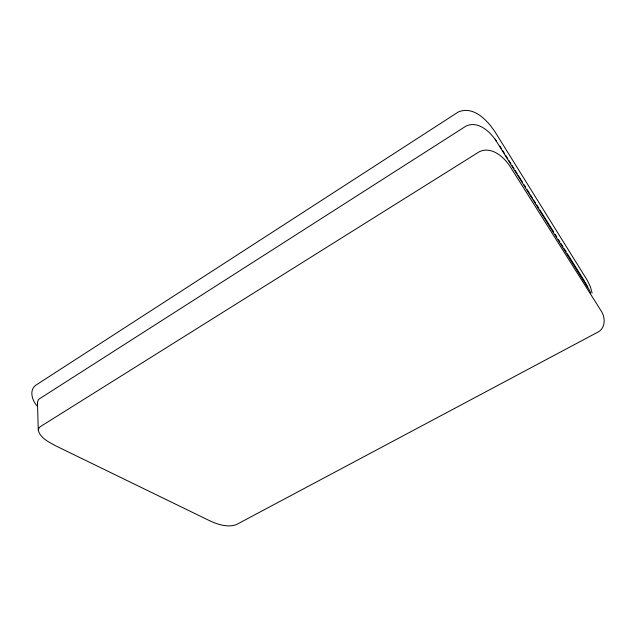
<?xml version="1.0" encoding="UTF-8"?>
<svg xmlns="http://www.w3.org/2000/svg" width="636" height="636" viewBox="0 0 636 636"><rect width="100%" height="100%" fill="white"/><g stroke="black" fill="none" stroke-linecap="round" stroke-linejoin="round"><path stroke-width="0.95" d="M38.279 430.135L39.194 427.599L40.354 426.621L479.274 151.766C491.366 145.882 503.974 156.877 510.167 166.592L601.02 310.71C605.432 317.094 605.79 327.858 598.158 331.976L236.505 524.533C228.101 527.729 218.697 524.724 210.826 521.297L55.189 445.582C48.718 441.917 40.116 438.061 38.279 430.135L37.468 402.326L38.359 399.766L39.488 398.788L465.942 126.135C477.978 120.339 490.237 131.692 496.342 141.232L589.675 290.628M37.063 405.927C32.261 400.672 28.962 390.607 35.521 385.408L458.222 112.031C473.836 105.25 488.217 121.134 495.81 133.123L587.195 280.166L590.351 286.621L592.108 293.109M499.856 146.041L501.438 148.562M502.488 150.247L504.594 153.61M505.652 155.287L507.759 158.65M508.816 160.336L510.923 163.698M511.98 165.376L514.087 168.739M515.136 170.424L517.251 173.787M518.3 175.464L522.522 182.198M524.096 184.718L525.678 187.238M527.26 189.759L529.367 193.121M530.424 194.807L532.531 198.17M533.588 199.855L535.695 203.218M536.752 204.895L538.859 208.258M539.908 209.944L553.614 231.798M555.196 234.326L556.778 236.846M558.36 239.367L559.934 241.887M560.992 243.572L563.098 246.935M564.156 248.62L566.263 251.983M567.32 253.661L584.707 281.406M585.168 282.225L587.903 287.138M495.086 138.942L496.342 141.232M589.977 291.336L590.653 293.498M37.468 402.326L37.723 403.868"/></g></svg>
